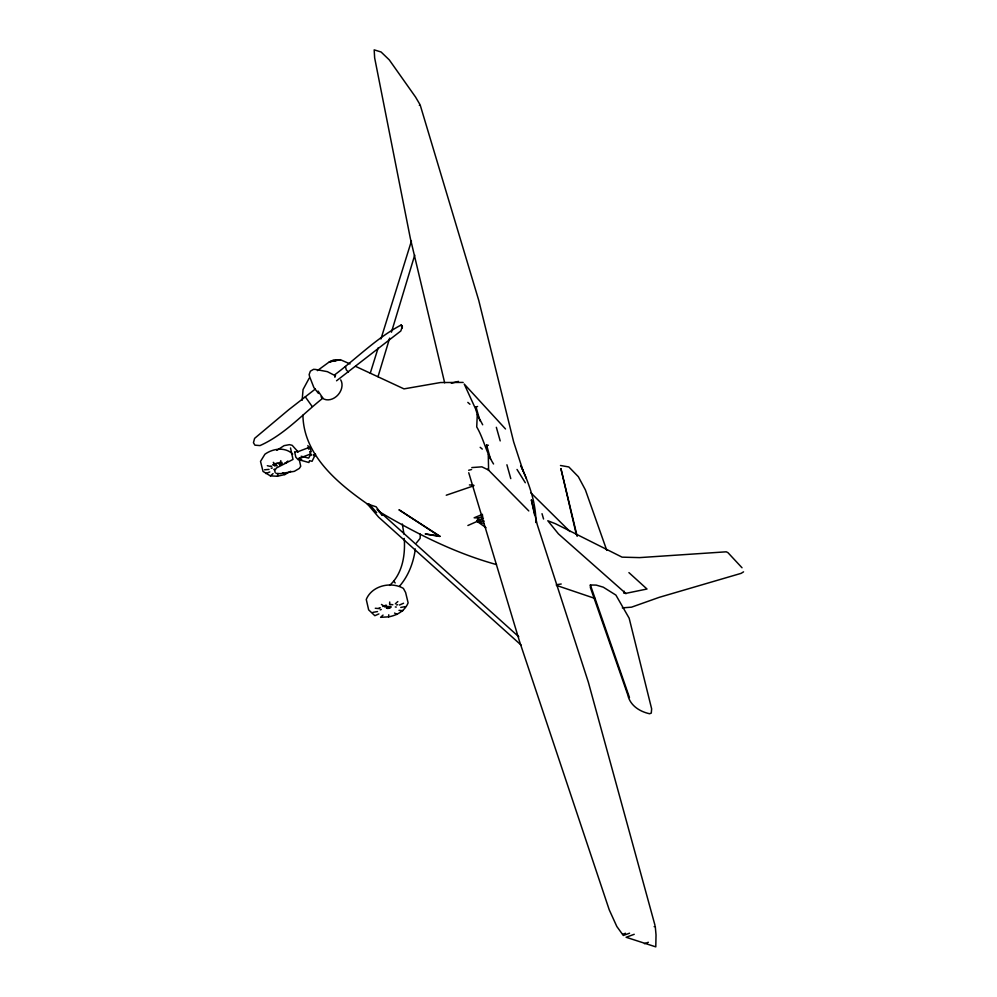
<?xml version="1.0" encoding="UTF-8"?>
<svg xmlns="http://www.w3.org/2000/svg" width="997" height="997" viewBox="0 0 997 997"><rect width="100%" height="100%" fill="white"/><g stroke="black" fill="none" stroke-linecap="round" stroke-linejoin="round"><path stroke-width="1.5" d="M420.298 534.08L420.123 538.38L416.385 542.979M505.516 428.972L464.216 384.044L475.881 409.568L477.276 414.615L476.728 426.94C483.682 438.742 486.137 452.551 493.552 463.991M475.881 409.568L476.068 406.988L477.588 406.477M388.593 608.457L388.755 606.338M383.035 615.087L380.592 617.317L388.606 616.856L388.755 614.763M389.578 604.145L389.74 601.989M302.153 400.283L303.051 389.528L309.257 378.062M535.888 522.553C536.05 502.737 529.046 483.582 520.87 465.749L526.266 478.286M415.338 548.961C413.518 562.445 408.62 575.643 399.66 586.024M535.825 521.942L536.249 519.624M292.719 454.109C285.192 446.656 272.916 448.488 264.915 454.221L260.516 461.399L263.034 471.431L270.399 475.881L277.39 476.254L277.914 473.887M280.282 463.057L280.818 460.626M309.294 460.988L308.958 462.521L299.885 460.003L301.767 459.131M378.013 376.679L389.653 338.133M391.447 332.2L414.727 255.095M370.286 373.127L378.15 347.891M380.929 338.98L411.437 241M624.259 591.246L623.611 592.966L625.73 593.389L646.991 589.015L628.92 572.614M311.288 451.853L309.631 446.955M309.668 451.629L311.201 455.392M310.865 454.146L308.659 458.109L301.131 456.252M315.339 454.595L312.049 461.324L309.78 460.739M389.603 585.413C402.526 573.711 405.43 555.042 404.246 538.43M486.025 527.7L476.653 521.07L478.747 517.954L482.922 516.097M388.606 616.856C396.906 615.373 404.832 610.999 408.122 602.873L405.617 592.53L403.399 588.417C391.036 581.189 371.893 585.625 366.26 599.459L368.653 609.865L374.835 615.685L378.922 613.915M384.867 607.098L386.711 605.403M387.447 608.519L389.902 606.276M395.348 603.821L397.84 601.552M276.58 463.256L272.729 464.702L274.524 465.624L277.876 462.77M273.801 469.624L274.462 469.051M270.399 475.881L273.066 473.612M285.154 463.343L287.871 461.038M334.917 377.29L334.68 374.835C356.789 358.259 376.692 337.896 401.18 324.985L402.377 326.343L400.819 330.979L336.537 380.792M315.314 389.042L288.644 409.804L254.609 438.368L253.437 442.705L254.933 445.173L259.993 445.584C284.457 434.68 302.315 414.428 322.891 398.127L318.08 391.086M317.382 370.635L329.346 361.874L333.646 359.967L340.388 359.705L350.022 363.917M743.563 571.854L741.12 573.35L659.229 597.34L631.512 607.173L622.315 607.858M276.854 450.357L284.083 445.647L289.454 444.65L292.171 445.31L297.38 451.068M277.39 476.254L284.818 474.572L290.738 471.257M419.351 105.333L420.173 104.909L415.587 97.108L389.279 59.882L381.078 51.994L374.174 49.85L374.648 57.863L410.34 238.358L444.662 382.811M476.653 521.07L483.47 518.029M482.56 519.013L467.892 525.506M382.823 606.5L385.889 605.167M380.231 609.902L381.265 609.466M386.624 608.282L390.724 606.512M399.448 605.029L403.561 603.247M482.523 514.327L474.148 517.792L478.747 517.954M310.042 454.208L299.873 458.047L300.334 459.056M271.271 468.341L272.293 467.954M284.668 463.306L285.703 462.92M265.688 473.525L269.813 471.98M622.627 934.314L625.493 933.267M629.581 933.192L623.324 935.473L616.844 926.525L609.229 909.812L519.375 640.897L468.74 472.74M654.169 926.637L655.253 926.238L656.026 934.899L655.789 946.863L626.104 937.267L634.229 934.301M644.461 943.698L648.362 942.277M446.257 495.222L473.774 485.801M468.677 470.26L471.606 469.5M451.342 383.234L458.483 381.39M471.83 467.581L481.875 466.833L488.605 470.048L488.256 454.333M379.134 608.008L380.293 607.796M396.544 604.917L397.703 604.718M386.35 607.809L390.998 606.986M372.878 612.37L377.539 611.547M400.769 607.422L405.393 606.6M556.351 584.753L561.211 584.005M463.144 382.424L440.475 382.536L403.984 388.88L355.518 366.335M264.554 469.799L269.028 469.4M279.26 462.645L282.051 462.396M270.661 466.322L271.782 466.222M484.156 521.082L477.102 521.443L483.757 523.5M590.386 584.99L596.231 585.102L603.26 587.171L615.897 595.084L629.157 618.19L651.652 708.879L651.278 713.079L649.595 713.752C639.65 711.571 630.042 705.502 627.811 694.934L590.386 587.569L590.386 584.99L629.468 697.539M560.476 465.487L568.838 466.957L578.347 476.703L585.401 489.913L606.787 550.394M276.019 473.376L280.444 473.625L294.339 471.344L299.299 468.453L300.72 466.26L299.05 458.67M274.524 465.624L277.216 465.786M469.413 484.928L473.774 485.215M520.995 644.972L378.586 517.107L367.37 503.946L376.143 506.812L382.424 515.387L377.14 509.417L518.776 636.759M386.699 607.223L390.637 607.572M375.283 608.257L379.271 608.606M398.987 610.351L402.888 610.687M389.902 604.456L392.855 604.718M395.31 606.974L396.283 607.061M486.835 449.161L486.611 445.098L488.368 445.273M348.439 372.18L346.246 369.8L345.448 366.46M298.265 459.829L295.81 457.137L294.626 451.753L295.611 451.99M267.321 465.699L270.96 466.559M279.372 463.131L282.363 463.854L280.082 465.125L278.612 463.555M496.494 564.576C454.819 553.086 416.198 533.482 379.097 511.635M556.438 585.389L595.284 598.561M335.328 375.757L327.377 371.657L315.65 369.463L313.557 369.326L310.366 371.183L309.132 374.548L309.606 376.604L313.893 387.584L318.467 393.416M381.465 604.444L383.683 605.889M394.588 613.03L396.744 614.439M387.584 606.687L389.765 608.108M367.37 503.946L369.787 505.591M368.865 505.005C338.382 483.944 303.549 455.467 302.914 415.151M334.68 374.835L335.54 375.433M480.18 447.317L482.286 449.099M626.041 593.664L558.445 533.894L547.802 520.746L555.503 523.749L622.053 557.149L639.6 557.61L726.24 551.815L727.922 552.625L742.017 567.767M467.83 402.389L469.936 404.246M530.89 492.867L569.96 531.538M487.67 469.226L528.796 510.938M273.278 462.334L275.072 464.241M283.073 472.715L284.818 474.572M307.986 448.214L308.846 449.186M369.326 504.121L376.654 512.608M393.74 581.201L395.198 582.971M311.986 406.253L305.306 396.843M477.276 414.615L482.685 424.784M517.019 469.45L525.307 482.747M296.695 450.968L297.156 451.977L308.771 447.591L307.861 445.559M314.466 454.906L314.915 455.916M523.039 470.734L513.642 441.845L478.734 300.346L420.373 105.62M542.019 513.692L543.552 519.001M496.344 427.302L500.195 440.911M506.912 464.776L510.776 478.622M476.068 406.988L479.893 420.809M486.611 445.098L490.536 459.243M654.929 925.091L588.342 682.185L537.271 524.659L531.351 499.821L534.654 515.187M577.176 536.349L560.912 468.602L576.328 534.566M315.351 453.834L315.563 454.782M313.27 454.607L313.482 455.567M297.679 451.217L297.891 452.164M299.137 457.872L299.349 458.819M290.513 447.989L293.006 459.43L276.481 467.954L274.723 470.534L275.122 472.441M402.327 523.998L403.959 534.143M340.712 379.869A13.111 10.282 -50.2 0 1 336.512 396.357A13.111 10.282 -50.2 0 1 321.059 396.843M402.389 327.016L402.003 328.138L401.18 324.985L402.389 327.016M334.98 360.69L329.346 361.874L340.388 359.705L334.98 360.69M439.752 536.099L425.208 533.956L439.851 536.486L398.962 509.766L439.752 536.099"/></g></svg>
